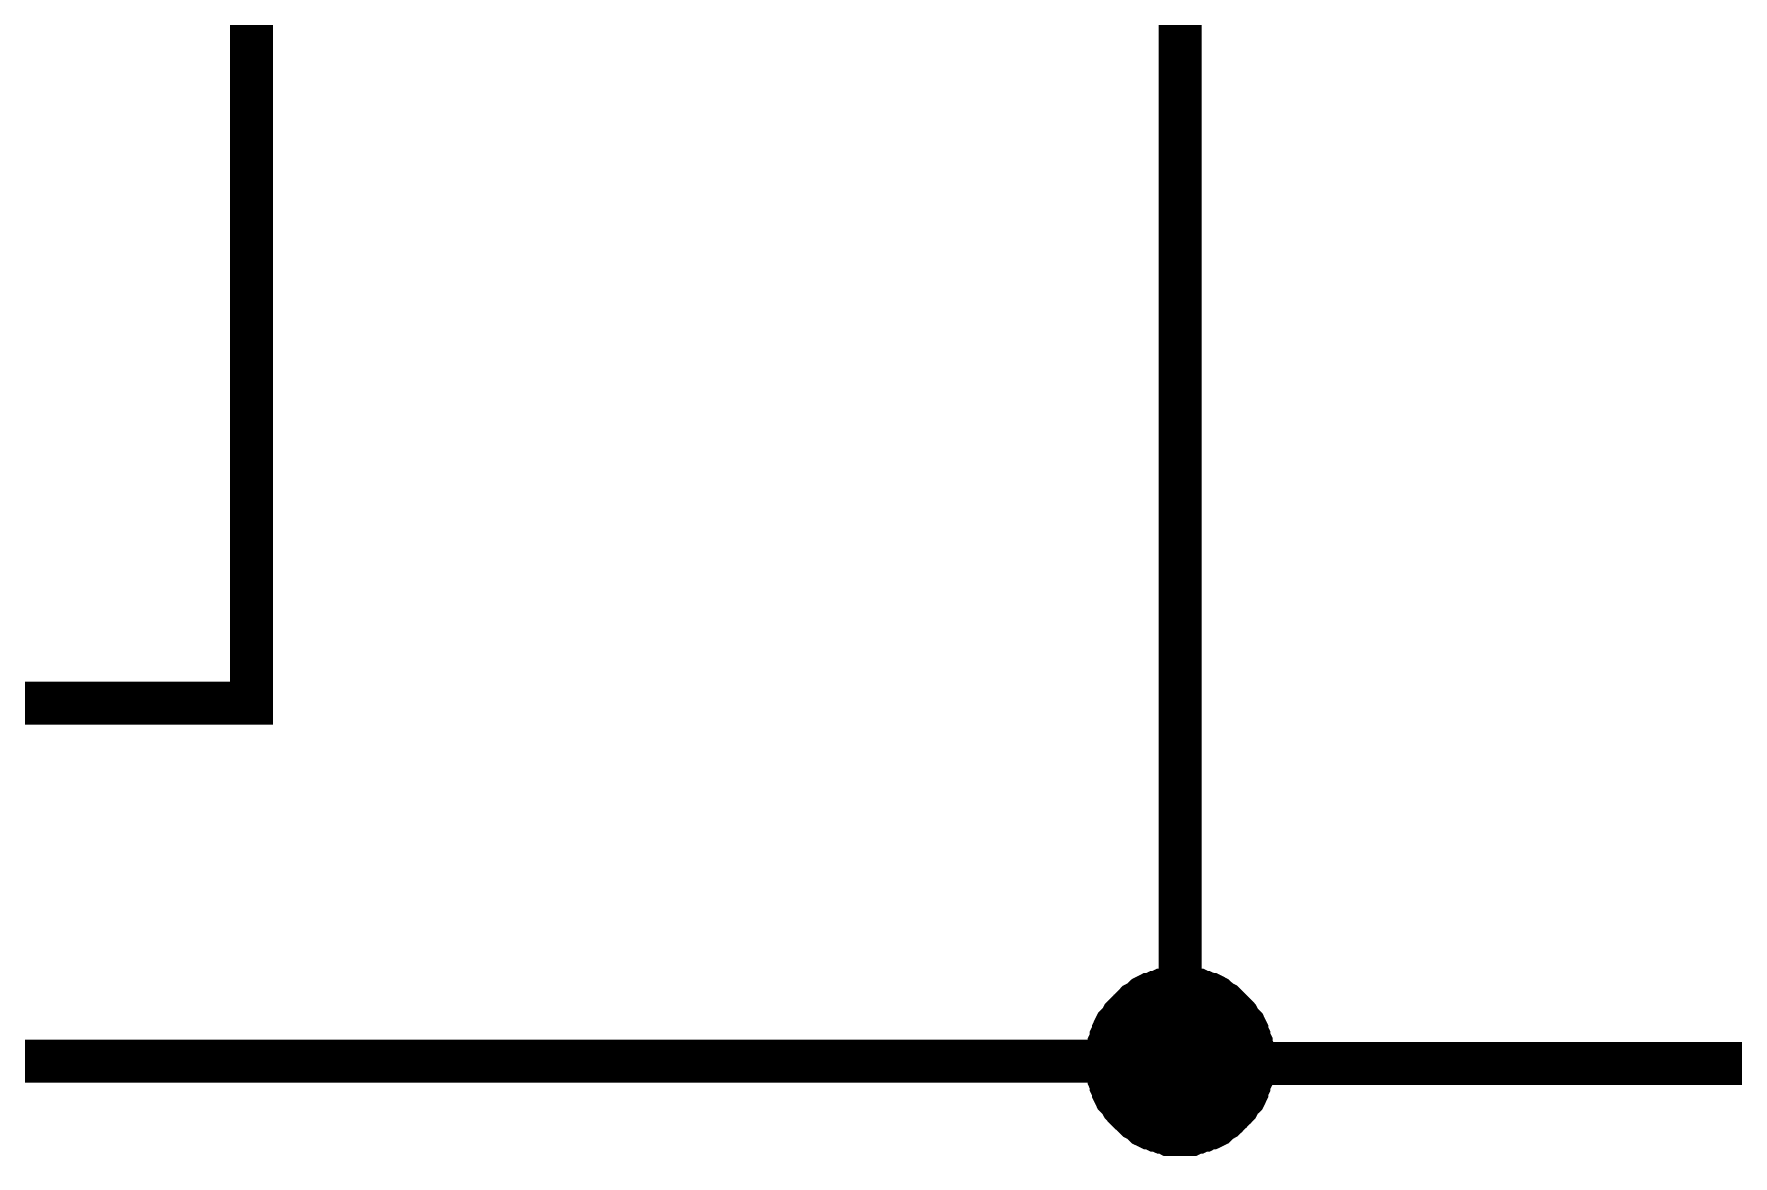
# Model space of a CAD drawing. Extents: x 196 to 1101, y 70 to 664.
# Drawn here: x 642.97 to 654.84, y 253.02 to 260.86 of the extents above; entities that cross this region are included whole.
import ezdxf

# ---------------------------------------------------------------- set-up
doc = ezdxf.new("R2010")
doc.units = 0
doc.header["$MEASUREMENT"] = 0
doc.layers.add('Sheet', color=255, linetype='CONTINUOUS')

msp = doc.modelspace()

# ---------------------------------------------------------------- linework, layer by layer
at = {"layer": 'Sheet', "const_width": 0.3}
for points in [[(656.969, 436.181), (658.973, 436.181), (658.973, 423.677), (589.5, 423.677), (589.5, 253.679), (650.976, 253.679), (650.976, 266.183), (646.985, 266.183), (645.976, 266.183)], [(650.976, 253.663), (851.909, 253.663), (851.909, 266.183), (846.909, 266.183)], [(650.463, 253.679), (650.463, 253.71), (650.463, 253.725), (650.463, 253.756), (650.479, 253.787), (650.479, 253.803), (650.494, 253.834), (650.494, 253.85), (650.51, 253.881), (650.51, 253.896), (650.525, 253.927), (650.541, 253.943), (650.556, 253.958), (650.572, 253.989), (650.587, 254.005), (650.603, 254.02), (650.618, 254.036), (650.634, 254.051), (650.65, 254.067), (650.665, 254.083), (650.696, 254.098), (650.712, 254.114), (650.727, 254.129), (650.758, 254.145), (650.774, 254.145), (650.805, 254.16), (650.82, 254.16), (650.851, 254.176), (650.867, 254.176), (650.898, 254.191), (650.929, 254.191), (650.945, 254.191), (650.976, 254.191)], [(650.463, 253.679), (650.463, 253.71), (650.463, 253.725), (650.463, 253.756), (650.479, 253.787), (650.479, 253.803), (650.494, 253.834), (650.494, 253.85), (650.51, 253.881), (650.51, 253.896), (650.525, 253.927), (650.541, 253.943), (650.556, 253.958), (650.572, 253.989), (650.587, 254.005), (650.603, 254.02), (650.618, 254.036), (650.634, 254.051), (650.65, 254.067), (650.665, 254.083), (650.696, 254.098), (650.712, 254.114), (650.727, 254.129), (650.758, 254.145), (650.774, 254.145), (650.805, 254.16), (650.82, 254.16), (650.851, 254.176), (650.867, 254.176), (650.898, 254.191), (650.929, 254.191), (650.945, 254.191), (650.976, 254.191)], [(650.463, 253.679), (650.463, 253.71), (650.463, 253.725), (650.463, 253.756), (650.479, 253.787), (650.479, 253.803), (650.494, 253.834), (650.494, 253.85), (650.51, 253.881), (650.51, 253.896), (650.525, 253.927), (650.541, 253.943), (650.556, 253.958), (650.572, 253.989), (650.587, 254.005), (650.603, 254.02), (650.618, 254.036), (650.634, 254.051), (650.65, 254.067), (650.665, 254.083), (650.696, 254.098), (650.712, 254.114), (650.727, 254.129), (650.758, 254.145), (650.774, 254.145), (650.805, 254.16), (650.82, 254.16), (650.851, 254.176), (650.867, 254.176), (650.898, 254.191), (650.929, 254.191), (650.945, 254.191), (650.976, 254.191)], [(650.463, 253.679), (650.463, 253.71), (650.463, 253.725), (650.463, 253.756), (650.479, 253.787), (650.479, 253.803), (650.494, 253.834), (650.494, 253.85), (650.51, 253.881), (650.51, 253.896), (650.525, 253.927), (650.541, 253.943), (650.556, 253.958), (650.572, 253.989), (650.587, 254.005), (650.603, 254.02), (650.618, 254.036), (650.634, 254.051), (650.65, 254.067), (650.665, 254.083), (650.696, 254.098), (650.712, 254.114), (650.727, 254.129), (650.758, 254.145), (650.774, 254.145), (650.805, 254.16), (650.82, 254.16), (650.851, 254.176), (650.867, 254.176), (650.898, 254.191), (650.929, 254.191), (650.945, 254.191), (650.976, 254.191)], [(650.463, 253.679), (650.463, 253.71), (650.463, 253.725), (650.463, 253.756), (650.479, 253.787), (650.479, 253.803), (650.494, 253.834), (650.494, 253.85), (650.51, 253.881), (650.51, 253.896), (650.525, 253.927), (650.541, 253.943), (650.556, 253.958), (650.572, 253.989), (650.587, 254.005), (650.603, 254.02), (650.618, 254.036), (650.634, 254.051), (650.65, 254.067), (650.665, 254.083), (650.696, 254.098), (650.712, 254.114), (650.727, 254.129), (650.758, 254.145), (650.774, 254.145), (650.805, 254.16), (650.82, 254.16), (650.851, 254.176), (650.867, 254.176), (650.898, 254.191), (650.929, 254.191), (650.945, 254.191), (650.976, 254.191)], [(650.463, 253.679), (650.463, 253.71), (650.463, 253.725), (650.463, 253.756), (650.479, 253.787), (650.479, 253.803), (650.494, 253.834), (650.494, 253.85), (650.51, 253.881), (650.51, 253.896), (650.525, 253.927), (650.541, 253.943), (650.556, 253.958), (650.572, 253.989), (650.587, 254.005), (650.603, 254.02), (650.618, 254.036), (650.634, 254.051), (650.65, 254.067), (650.665, 254.083), (650.696, 254.098), (650.712, 254.114), (650.727, 254.129), (650.758, 254.145), (650.774, 254.145), (650.805, 254.16), (650.82, 254.16), (650.851, 254.176), (650.867, 254.176), (650.898, 254.191), (650.929, 254.191), (650.945, 254.191), (650.976, 254.191)], [(650.463, 253.679), (650.463, 253.71), (650.463, 253.725), (650.463, 253.756), (650.479, 253.787), (650.479, 253.803), (650.494, 253.834), (650.494, 253.85), (650.51, 253.881), (650.51, 253.896), (650.525, 253.927), (650.541, 253.943), (650.556, 253.958), (650.572, 253.989), (650.587, 254.005), (650.603, 254.02), (650.618, 254.036), (650.634, 254.051), (650.65, 254.067), (650.665, 254.083), (650.696, 254.098), (650.712, 254.114), (650.727, 254.129), (650.758, 254.145), (650.774, 254.145), (650.805, 254.16), (650.82, 254.16), (650.851, 254.176), (650.867, 254.176), (650.898, 254.191), (650.929, 254.191), (650.945, 254.191), (650.976, 254.191)], [(650.463, 253.679), (650.463, 253.71), (650.463, 253.725), (650.463, 253.756), (650.479, 253.787), (650.479, 253.803), (650.494, 253.834), (650.494, 253.85), (650.51, 253.881), (650.51, 253.896), (650.525, 253.927), (650.541, 253.943), (650.556, 253.958), (650.572, 253.989), (650.587, 254.005), (650.603, 254.02), (650.618, 254.036), (650.634, 254.051), (650.65, 254.067), (650.665, 254.083), (650.696, 254.098), (650.712, 254.114), (650.727, 254.129), (650.758, 254.145), (650.774, 254.145), (650.805, 254.16), (650.82, 254.16), (650.851, 254.176), (650.867, 254.176), (650.898, 254.191), (650.929, 254.191), (650.945, 254.191), (650.976, 254.191)], [(650.976, 254.191), (650.976, 254.191)], [(650.976, 254.191), (651.007, 254.191), (651.022, 254.191), (651.053, 254.191), (651.084, 254.176), (651.1, 254.176), (651.131, 254.16), (651.146, 254.16), (651.177, 254.145), (651.193, 254.145), (651.224, 254.129), (651.24, 254.114), (651.255, 254.098), (651.286, 254.083), (651.302, 254.067), (651.317, 254.051), (651.333, 254.036), (651.348, 254.02), (651.364, 254.005), (651.379, 253.989), (651.395, 253.958), (651.41, 253.943), (651.426, 253.927), (651.441, 253.896), (651.441, 253.881), (651.457, 253.85), (651.457, 253.834), (651.473, 253.803), (651.473, 253.787), (651.488, 253.756), (651.488, 253.725), (651.488, 253.71), (651.488, 253.679)], [(650.976, 254.191), (650.976, 254.191)], [(650.976, 254.191), (651.007, 254.191), (651.022, 254.191), (651.053, 254.191), (651.084, 254.176), (651.1, 254.176), (651.131, 254.16), (651.146, 254.16), (651.177, 254.145), (651.193, 254.145), (651.224, 254.129), (651.24, 254.114), (651.255, 254.098), (651.286, 254.083), (651.302, 254.067), (651.317, 254.051), (651.333, 254.036), (651.348, 254.02), (651.364, 254.005), (651.379, 253.989), (651.395, 253.958), (651.41, 253.943), (651.426, 253.927), (651.441, 253.896), (651.441, 253.881), (651.457, 253.85), (651.457, 253.834), (651.473, 253.803), (651.473, 253.787), (651.488, 253.756), (651.488, 253.725), (651.488, 253.71), (651.488, 253.679)], [(650.976, 254.191), (650.976, 254.191)], [(650.976, 254.191), (651.007, 254.191), (651.022, 254.191), (651.053, 254.191), (651.084, 254.176), (651.1, 254.176), (651.131, 254.16), (651.146, 254.16), (651.177, 254.145), (651.193, 254.145), (651.224, 254.129), (651.24, 254.114), (651.255, 254.098), (651.286, 254.083), (651.302, 254.067), (651.317, 254.051), (651.333, 254.036), (651.348, 254.02), (651.364, 254.005), (651.379, 253.989), (651.395, 253.958), (651.41, 253.943), (651.426, 253.927), (651.441, 253.896), (651.441, 253.881), (651.457, 253.85), (651.457, 253.834), (651.473, 253.803), (651.473, 253.787), (651.488, 253.756), (651.488, 253.725), (651.488, 253.71), (651.488, 253.679)], [(650.976, 254.191), (650.976, 254.191)], [(650.976, 254.191), (651.007, 254.191), (651.022, 254.191), (651.053, 254.191), (651.084, 254.176), (651.1, 254.176), (651.131, 254.16), (651.146, 254.16), (651.177, 254.145), (651.193, 254.145), (651.224, 254.129), (651.24, 254.114), (651.255, 254.098), (651.286, 254.083), (651.302, 254.067), (651.317, 254.051), (651.333, 254.036), (651.348, 254.02), (651.364, 254.005), (651.379, 253.989), (651.395, 253.958), (651.41, 253.943), (651.426, 253.927), (651.441, 253.896), (651.441, 253.881), (651.457, 253.85), (651.457, 253.834), (651.473, 253.803), (651.473, 253.787), (651.488, 253.756), (651.488, 253.725), (651.488, 253.71), (651.488, 253.679)], [(650.976, 254.191), (650.976, 254.191)], [(650.976, 254.191), (651.007, 254.191), (651.022, 254.191), (651.053, 254.191), (651.084, 254.176), (651.1, 254.176), (651.131, 254.16), (651.146, 254.16), (651.177, 254.145), (651.193, 254.145), (651.224, 254.129), (651.24, 254.114), (651.255, 254.098), (651.286, 254.083), (651.302, 254.067), (651.317, 254.051), (651.333, 254.036), (651.348, 254.02), (651.364, 254.005), (651.379, 253.989), (651.395, 253.958), (651.41, 253.943), (651.426, 253.927), (651.441, 253.896), (651.441, 253.881), (651.457, 253.85), (651.457, 253.834), (651.473, 253.803), (651.473, 253.787), (651.488, 253.756), (651.488, 253.725), (651.488, 253.71), (651.488, 253.679)], [(650.976, 254.191), (650.976, 254.191)], [(650.976, 254.191), (651.007, 254.191), (651.022, 254.191), (651.053, 254.191), (651.084, 254.176), (651.1, 254.176), (651.131, 254.16), (651.146, 254.16), (651.177, 254.145), (651.193, 254.145), (651.224, 254.129), (651.24, 254.114), (651.255, 254.098), (651.286, 254.083), (651.302, 254.067), (651.317, 254.051), (651.333, 254.036), (651.348, 254.02), (651.364, 254.005), (651.379, 253.989), (651.395, 253.958), (651.41, 253.943), (651.426, 253.927), (651.441, 253.896), (651.441, 253.881), (651.457, 253.85), (651.457, 253.834), (651.473, 253.803), (651.473, 253.787), (651.488, 253.756), (651.488, 253.725), (651.488, 253.71), (651.488, 253.679)], [(650.976, 254.191), (650.976, 254.191)], [(650.976, 254.191), (651.007, 254.191), (651.022, 254.191), (651.053, 254.191), (651.084, 254.176), (651.1, 254.176), (651.131, 254.16), (651.146, 254.16), (651.177, 254.145), (651.193, 254.145), (651.224, 254.129), (651.24, 254.114), (651.255, 254.098), (651.286, 254.083), (651.302, 254.067), (651.317, 254.051), (651.333, 254.036), (651.348, 254.02), (651.364, 254.005), (651.379, 253.989), (651.395, 253.958), (651.41, 253.943), (651.426, 253.927), (651.441, 253.896), (651.441, 253.881), (651.457, 253.85), (651.457, 253.834), (651.473, 253.803), (651.473, 253.787), (651.488, 253.756), (651.488, 253.725), (651.488, 253.71), (651.488, 253.679)], [(650.976, 254.191), (650.976, 254.191)], [(650.976, 254.191), (651.007, 254.191), (651.022, 254.191), (651.053, 254.191), (651.084, 254.176), (651.1, 254.176), (651.131, 254.16), (651.146, 254.16), (651.177, 254.145), (651.193, 254.145), (651.224, 254.129), (651.24, 254.114), (651.255, 254.098), (651.286, 254.083), (651.302, 254.067), (651.317, 254.051), (651.333, 254.036), (651.348, 254.02), (651.364, 254.005), (651.379, 253.989), (651.395, 253.958), (651.41, 253.943), (651.426, 253.927), (651.441, 253.896), (651.441, 253.881), (651.457, 253.85), (651.457, 253.834), (651.473, 253.803), (651.473, 253.787), (651.488, 253.756), (651.488, 253.725), (651.488, 253.71), (651.488, 253.679)], [(650.976, 253.166), (650.945, 253.166), (650.929, 253.166), (650.898, 253.166), (650.867, 253.182), (650.851, 253.182), (650.82, 253.197), (650.805, 253.197), (650.774, 253.213), (650.758, 253.213), (650.727, 253.228), (650.712, 253.244), (650.696, 253.259), (650.665, 253.275), (650.65, 253.29), (650.634, 253.306), (650.618, 253.321), (650.603, 253.337), (650.587, 253.352), (650.572, 253.368), (650.556, 253.399), (650.541, 253.415), (650.525, 253.43), (650.51, 253.461), (650.51, 253.477), (650.494, 253.508), (650.494, 253.523), (650.479, 253.554), (650.479, 253.57), (650.463, 253.601), (650.463, 253.632), (650.463, 253.648), (650.463, 253.679)], [(650.463, 253.679), (650.463, 253.679)], [(650.976, 253.166), (650.945, 253.166), (650.929, 253.166), (650.898, 253.166), (650.867, 253.182), (650.851, 253.182), (650.82, 253.197), (650.805, 253.197), (650.774, 253.213), (650.758, 253.213), (650.727, 253.228), (650.712, 253.244), (650.696, 253.259), (650.665, 253.275), (650.65, 253.29), (650.634, 253.306), (650.618, 253.321), (650.603, 253.337), (650.587, 253.352), (650.572, 253.368), (650.556, 253.399), (650.541, 253.415), (650.525, 253.43), (650.51, 253.461), (650.51, 253.477), (650.494, 253.508), (650.494, 253.523), (650.479, 253.554), (650.479, 253.57), (650.463, 253.601), (650.463, 253.632), (650.463, 253.648), (650.463, 253.679)], [(650.463, 253.679), (650.463, 253.679)], [(650.976, 253.166), (650.945, 253.166), (650.929, 253.166), (650.898, 253.166), (650.867, 253.182), (650.851, 253.182), (650.82, 253.197), (650.805, 253.197), (650.774, 253.213), (650.758, 253.213), (650.727, 253.228), (650.712, 253.244), (650.696, 253.259), (650.665, 253.275), (650.65, 253.29), (650.634, 253.306), (650.618, 253.321), (650.603, 253.337), (650.587, 253.352), (650.572, 253.368), (650.556, 253.399), (650.541, 253.415), (650.525, 253.43), (650.51, 253.461), (650.51, 253.477), (650.494, 253.508), (650.494, 253.523), (650.479, 253.554), (650.479, 253.57), (650.463, 253.601), (650.463, 253.632), (650.463, 253.648), (650.463, 253.679)], [(650.463, 253.679), (650.463, 253.679)], [(650.976, 253.166), (650.945, 253.166), (650.929, 253.166), (650.898, 253.166), (650.867, 253.182), (650.851, 253.182), (650.82, 253.197), (650.805, 253.197), (650.774, 253.213), (650.758, 253.213), (650.727, 253.228), (650.712, 253.244), (650.696, 253.259), (650.665, 253.275), (650.65, 253.29), (650.634, 253.306), (650.618, 253.321), (650.603, 253.337), (650.587, 253.352), (650.572, 253.368), (650.556, 253.399), (650.541, 253.415), (650.525, 253.43), (650.51, 253.461), (650.51, 253.477), (650.494, 253.508), (650.494, 253.523), (650.479, 253.554), (650.479, 253.57), (650.463, 253.601), (650.463, 253.632), (650.463, 253.648), (650.463, 253.679)], [(650.463, 253.679), (650.463, 253.679)], [(650.976, 253.166), (650.945, 253.166), (650.929, 253.166), (650.898, 253.166), (650.867, 253.182), (650.851, 253.182), (650.82, 253.197), (650.805, 253.197), (650.774, 253.213), (650.758, 253.213), (650.727, 253.228), (650.712, 253.244), (650.696, 253.259), (650.665, 253.275), (650.65, 253.29), (650.634, 253.306), (650.618, 253.321), (650.603, 253.337), (650.587, 253.352), (650.572, 253.368), (650.556, 253.399), (650.541, 253.415), (650.525, 253.43), (650.51, 253.461), (650.51, 253.477), (650.494, 253.508), (650.494, 253.523), (650.479, 253.554), (650.479, 253.57), (650.463, 253.601), (650.463, 253.632), (650.463, 253.648), (650.463, 253.679)], [(650.463, 253.679), (650.463, 253.679)], [(650.976, 253.166), (650.945, 253.166), (650.929, 253.166), (650.898, 253.166), (650.867, 253.182), (650.851, 253.182), (650.82, 253.197), (650.805, 253.197), (650.774, 253.213), (650.758, 253.213), (650.727, 253.228), (650.712, 253.244), (650.696, 253.259), (650.665, 253.275), (650.65, 253.29), (650.634, 253.306), (650.618, 253.321), (650.603, 253.337), (650.587, 253.352), (650.572, 253.368), (650.556, 253.399), (650.541, 253.415), (650.525, 253.43), (650.51, 253.461), (650.51, 253.477), (650.494, 253.508), (650.494, 253.523), (650.479, 253.554), (650.479, 253.57), (650.463, 253.601), (650.463, 253.632), (650.463, 253.648), (650.463, 253.679)], [(650.463, 253.679), (650.463, 253.679)], [(650.976, 253.166), (650.945, 253.166), (650.929, 253.166), (650.898, 253.166), (650.867, 253.182), (650.851, 253.182), (650.82, 253.197), (650.805, 253.197), (650.774, 253.213), (650.758, 253.213), (650.727, 253.228), (650.712, 253.244), (650.696, 253.259), (650.665, 253.275), (650.65, 253.29), (650.634, 253.306), (650.618, 253.321), (650.603, 253.337), (650.587, 253.352), (650.572, 253.368), (650.556, 253.399), (650.541, 253.415), (650.525, 253.43), (650.51, 253.461), (650.51, 253.477), (650.494, 253.508), (650.494, 253.523), (650.479, 253.554), (650.479, 253.57), (650.463, 253.601), (650.463, 253.632), (650.463, 253.648), (650.463, 253.679)], [(650.463, 253.679), (650.463, 253.679)], [(650.976, 253.166), (650.945, 253.166), (650.929, 253.166), (650.898, 253.166), (650.867, 253.182), (650.851, 253.182), (650.82, 253.197), (650.805, 253.197), (650.774, 253.213), (650.758, 253.213), (650.727, 253.228), (650.712, 253.244), (650.696, 253.259), (650.665, 253.275), (650.65, 253.29), (650.634, 253.306), (650.618, 253.321), (650.603, 253.337), (650.587, 253.352), (650.572, 253.368), (650.556, 253.399), (650.541, 253.415), (650.525, 253.43), (650.51, 253.461), (650.51, 253.477), (650.494, 253.508), (650.494, 253.523), (650.479, 253.554), (650.479, 253.57), (650.463, 253.601), (650.463, 253.632), (650.463, 253.648), (650.463, 253.679)], [(650.463, 253.679), (650.463, 253.679)], [(651.488, 253.679), (651.488, 253.648), (651.488, 253.632), (651.488, 253.601), (651.473, 253.57), (651.473, 253.554), (651.457, 253.523), (651.457, 253.508), (651.441, 253.477), (651.441, 253.461), (651.426, 253.43), (651.41, 253.415), (651.395, 253.399), (651.379, 253.368), (651.364, 253.352), (651.348, 253.337), (651.333, 253.321), (651.317, 253.306), (651.302, 253.29), (651.286, 253.275), (651.255, 253.259), (651.24, 253.244), (651.224, 253.228), (651.193, 253.213), (651.177, 253.213), (651.146, 253.197), (651.131, 253.197), (651.1, 253.182), (651.084, 253.182), (651.053, 253.166), (651.022, 253.166), (651.007, 253.166), (650.976, 253.166)], [(651.488, 253.679), (651.488, 253.648), (651.488, 253.632), (651.488, 253.601), (651.473, 253.57), (651.473, 253.554), (651.457, 253.523), (651.457, 253.508), (651.441, 253.477), (651.441, 253.461), (651.426, 253.43), (651.41, 253.415), (651.395, 253.399), (651.379, 253.368), (651.364, 253.352), (651.348, 253.337), (651.333, 253.321), (651.317, 253.306), (651.302, 253.29), (651.286, 253.275), (651.255, 253.259), (651.24, 253.244), (651.224, 253.228), (651.193, 253.213), (651.177, 253.213), (651.146, 253.197), (651.131, 253.197), (651.1, 253.182), (651.084, 253.182), (651.053, 253.166), (651.022, 253.166), (651.007, 253.166), (650.976, 253.166)], [(651.488, 253.679), (651.488, 253.648), (651.488, 253.632), (651.488, 253.601), (651.473, 253.57), (651.473, 253.554), (651.457, 253.523), (651.457, 253.508), (651.441, 253.477), (651.441, 253.461), (651.426, 253.43), (651.41, 253.415), (651.395, 253.399), (651.379, 253.368), (651.364, 253.352), (651.348, 253.337), (651.333, 253.321), (651.317, 253.306), (651.302, 253.29), (651.286, 253.275), (651.255, 253.259), (651.24, 253.244), (651.224, 253.228), (651.193, 253.213), (651.177, 253.213), (651.146, 253.197), (651.131, 253.197), (651.1, 253.182), (651.084, 253.182), (651.053, 253.166), (651.022, 253.166), (651.007, 253.166), (650.976, 253.166)], [(651.488, 253.679), (651.488, 253.648), (651.488, 253.632), (651.488, 253.601), (651.473, 253.57), (651.473, 253.554), (651.457, 253.523), (651.457, 253.508), (651.441, 253.477), (651.441, 253.461), (651.426, 253.43), (651.41, 253.415), (651.395, 253.399), (651.379, 253.368), (651.364, 253.352), (651.348, 253.337), (651.333, 253.321), (651.317, 253.306), (651.302, 253.29), (651.286, 253.275), (651.255, 253.259), (651.24, 253.244), (651.224, 253.228), (651.193, 253.213), (651.177, 253.213), (651.146, 253.197), (651.131, 253.197), (651.1, 253.182), (651.084, 253.182), (651.053, 253.166), (651.022, 253.166), (651.007, 253.166), (650.976, 253.166)], [(651.488, 253.679), (651.488, 253.648), (651.488, 253.632), (651.488, 253.601), (651.473, 253.57), (651.473, 253.554), (651.457, 253.523), (651.457, 253.508), (651.441, 253.477), (651.441, 253.461), (651.426, 253.43), (651.41, 253.415), (651.395, 253.399), (651.379, 253.368), (651.364, 253.352), (651.348, 253.337), (651.333, 253.321), (651.317, 253.306), (651.302, 253.29), (651.286, 253.275), (651.255, 253.259), (651.24, 253.244), (651.224, 253.228), (651.193, 253.213), (651.177, 253.213), (651.146, 253.197), (651.131, 253.197), (651.1, 253.182), (651.084, 253.182), (651.053, 253.166), (651.022, 253.166), (651.007, 253.166), (650.976, 253.166)], [(651.488, 253.679), (651.488, 253.648), (651.488, 253.632), (651.488, 253.601), (651.473, 253.57), (651.473, 253.554), (651.457, 253.523), (651.457, 253.508), (651.441, 253.477), (651.441, 253.461), (651.426, 253.43), (651.41, 253.415), (651.395, 253.399), (651.379, 253.368), (651.364, 253.352), (651.348, 253.337), (651.333, 253.321), (651.317, 253.306), (651.302, 253.29), (651.286, 253.275), (651.255, 253.259), (651.24, 253.244), (651.224, 253.228), (651.193, 253.213), (651.177, 253.213), (651.146, 253.197), (651.131, 253.197), (651.1, 253.182), (651.084, 253.182), (651.053, 253.166), (651.022, 253.166), (651.007, 253.166), (650.976, 253.166)], [(651.488, 253.679), (651.488, 253.648), (651.488, 253.632), (651.488, 253.601), (651.473, 253.57), (651.473, 253.554), (651.457, 253.523), (651.457, 253.508), (651.441, 253.477), (651.441, 253.461), (651.426, 253.43), (651.41, 253.415), (651.395, 253.399), (651.379, 253.368), (651.364, 253.352), (651.348, 253.337), (651.333, 253.321), (651.317, 253.306), (651.302, 253.29), (651.286, 253.275), (651.255, 253.259), (651.24, 253.244), (651.224, 253.228), (651.193, 253.213), (651.177, 253.213), (651.146, 253.197), (651.131, 253.197), (651.1, 253.182), (651.084, 253.182), (651.053, 253.166), (651.022, 253.166), (651.007, 253.166), (650.976, 253.166)], [(651.488, 253.679), (651.488, 253.648), (651.488, 253.632), (651.488, 253.601), (651.473, 253.57), (651.473, 253.554), (651.457, 253.523), (651.457, 253.508), (651.441, 253.477), (651.441, 253.461), (651.426, 253.43), (651.41, 253.415), (651.395, 253.399), (651.379, 253.368), (651.364, 253.352), (651.348, 253.337), (651.333, 253.321), (651.317, 253.306), (651.302, 253.29), (651.286, 253.275), (651.255, 253.259), (651.24, 253.244), (651.224, 253.228), (651.193, 253.213), (651.177, 253.213), (651.146, 253.197), (651.131, 253.197), (651.1, 253.182), (651.084, 253.182), (651.053, 253.166), (651.022, 253.166), (651.007, 253.166), (650.976, 253.166)], [(651.488, 253.679), (651.488, 253.679), (651.488, 253.679), (651.488, 253.679), (651.488, 253.679), (651.488, 253.679), (651.488, 253.679), (651.488, 253.679), (651.488, 253.679), (651.488, 253.679), (651.488, 253.679), (651.488, 253.679), (651.488, 253.679), (651.488, 253.679), (651.488, 253.679), (651.488, 253.679), (651.488, 253.679), (651.488, 253.679), (651.488, 253.679), (651.488, 253.679), (651.488, 253.679), (651.488, 253.679), (651.488, 253.679), (651.488, 253.679), (651.488, 253.679), (651.488, 253.679), (651.488, 253.679), (651.488, 253.679), (651.488, 253.679), (651.488, 253.679), (651.488, 253.679), (651.488, 253.679), (651.488, 253.679)], [(651.488, 253.679), (651.488, 253.679)], [(651.488, 253.679), (651.488, 253.679), (651.488, 253.679), (651.488, 253.679), (651.488, 253.679), (651.488, 253.679), (651.488, 253.679), (651.488, 253.679), (651.488, 253.679), (651.488, 253.679), (651.488, 253.679), (651.488, 253.679), (651.488, 253.679), (651.488, 253.679), (651.488, 253.679), (651.488, 253.679), (651.488, 253.679), (651.488, 253.679), (651.488, 253.679), (651.488, 253.679), (651.488, 253.679), (651.488, 253.679), (651.488, 253.679), (651.488, 253.679), (651.488, 253.679), (651.488, 253.679), (651.488, 253.679), (651.488, 253.679), (651.488, 253.679), (651.488, 253.679), (651.488, 253.679), (651.488, 253.679), (651.488, 253.679)], [(651.488, 253.679), (651.488, 253.679)], [(651.488, 253.679), (651.488, 253.679), (651.488, 253.679), (651.488, 253.679), (651.488, 253.679), (651.488, 253.679), (651.488, 253.679), (651.488, 253.679), (651.488, 253.679), (651.488, 253.679), (651.488, 253.679), (651.488, 253.679), (651.488, 253.679), (651.488, 253.679), (651.488, 253.679), (651.488, 253.679), (651.488, 253.679), (651.488, 253.679), (651.488, 253.679), (651.488, 253.679), (651.488, 253.679), (651.488, 253.679), (651.488, 253.679), (651.488, 253.679), (651.488, 253.679), (651.488, 253.679), (651.488, 253.679), (651.488, 253.679), (651.488, 253.679), (651.488, 253.679), (651.488, 253.679), (651.488, 253.679), (651.488, 253.679)], [(651.488, 253.679), (651.488, 253.679)], [(651.488, 253.679), (651.488, 253.679), (651.488, 253.679), (651.488, 253.679), (651.488, 253.679), (651.488, 253.679), (651.488, 253.679), (651.488, 253.679), (651.488, 253.679), (651.488, 253.679), (651.488, 253.679), (651.488, 253.679), (651.488, 253.679), (651.488, 253.679), (651.488, 253.679), (651.488, 253.679), (651.488, 253.679), (651.488, 253.679), (651.488, 253.679), (651.488, 253.679), (651.488, 253.679), (651.488, 253.679), (651.488, 253.679), (651.488, 253.679), (651.488, 253.679), (651.488, 253.679), (651.488, 253.679), (651.488, 253.679), (651.488, 253.679), (651.488, 253.679), (651.488, 253.679), (651.488, 253.679), (651.488, 253.679)], [(651.488, 253.679), (651.488, 253.679)], [(651.488, 253.679), (651.488, 253.679), (651.488, 253.679), (651.488, 253.679), (651.488, 253.679), (651.488, 253.679), (651.488, 253.679), (651.488, 253.679), (651.488, 253.679), (651.488, 253.679), (651.488, 253.679), (651.488, 253.679), (651.488, 253.679), (651.488, 253.679), (651.488, 253.679), (651.488, 253.679), (651.488, 253.679), (651.488, 253.679), (651.488, 253.679), (651.488, 253.679), (651.488, 253.679), (651.488, 253.679), (651.488, 253.679), (651.488, 253.679), (651.488, 253.679), (651.488, 253.679), (651.488, 253.679), (651.488, 253.679), (651.488, 253.679), (651.488, 253.679), (651.488, 253.679), (651.488, 253.679), (651.488, 253.679)], [(651.488, 253.679), (651.488, 253.679)], [(651.488, 253.679), (651.488, 253.679), (651.488, 253.679), (651.488, 253.679), (651.488, 253.679), (651.488, 253.679), (651.488, 253.679), (651.488, 253.679), (651.488, 253.679), (651.488, 253.679), (651.488, 253.679), (651.488, 253.679), (651.488, 253.679), (651.488, 253.679), (651.488, 253.679), (651.488, 253.679), (651.488, 253.679), (651.488, 253.679), (651.488, 253.679), (651.488, 253.679), (651.488, 253.679), (651.488, 253.679), (651.488, 253.679), (651.488, 253.679), (651.488, 253.679), (651.488, 253.679), (651.488, 253.679), (651.488, 253.679), (651.488, 253.679), (651.488, 253.679), (651.488, 253.679), (651.488, 253.679), (651.488, 253.679)], [(651.488, 253.679), (651.488, 253.679)], [(651.488, 253.679), (651.488, 253.679), (651.488, 253.679), (651.488, 253.679), (651.488, 253.679), (651.488, 253.679), (651.488, 253.679), (651.488, 253.679), (651.488, 253.679), (651.488, 253.679), (651.488, 253.679), (651.488, 253.679), (651.488, 253.679), (651.488, 253.679), (651.488, 253.679), (651.488, 253.679), (651.488, 253.679), (651.488, 253.679), (651.488, 253.679), (651.488, 253.679), (651.488, 253.679), (651.488, 253.679), (651.488, 253.679), (651.488, 253.679), (651.488, 253.679), (651.488, 253.679), (651.488, 253.679), (651.488, 253.679), (651.488, 253.679), (651.488, 253.679), (651.488, 253.679), (651.488, 253.679), (651.488, 253.679)], [(651.488, 253.679), (651.488, 253.679)], [(651.488, 253.679), (651.488, 253.679), (651.488, 253.679), (651.488, 253.679), (651.488, 253.679), (651.488, 253.679), (651.488, 253.679), (651.488, 253.679), (651.488, 253.679), (651.488, 253.679), (651.488, 253.679), (651.488, 253.679), (651.488, 253.679), (651.488, 253.679), (651.488, 253.679), (651.488, 253.679), (651.488, 253.679), (651.488, 253.679), (651.488, 253.679), (651.488, 253.679), (651.488, 253.679), (651.488, 253.679), (651.488, 253.679), (651.488, 253.679), (651.488, 253.679), (651.488, 253.679), (651.488, 253.679), (651.488, 253.679), (651.488, 253.679), (651.488, 253.679), (651.488, 253.679), (651.488, 253.679), (651.488, 253.679)], [(651.488, 253.679), (651.488, 253.679)]]:
    msp.add_lwpolyline(points, dxfattribs=at)
msp.add_lwpolyline([(626.985, 316.17), (644.485, 316.17), (644.485, 256.18), (626.985, 256.18), (626.985, 316.17)], close=True, dxfattribs=at)
at = {"layer": 'Sheet', "const_width": 0.508}
msp.add_lwpolyline([(650.682, 253.683, 1), (651.19, 253.683, 1)], format="xyb", close=True, dxfattribs=at)

doc.saveas('drawing.dxf')
